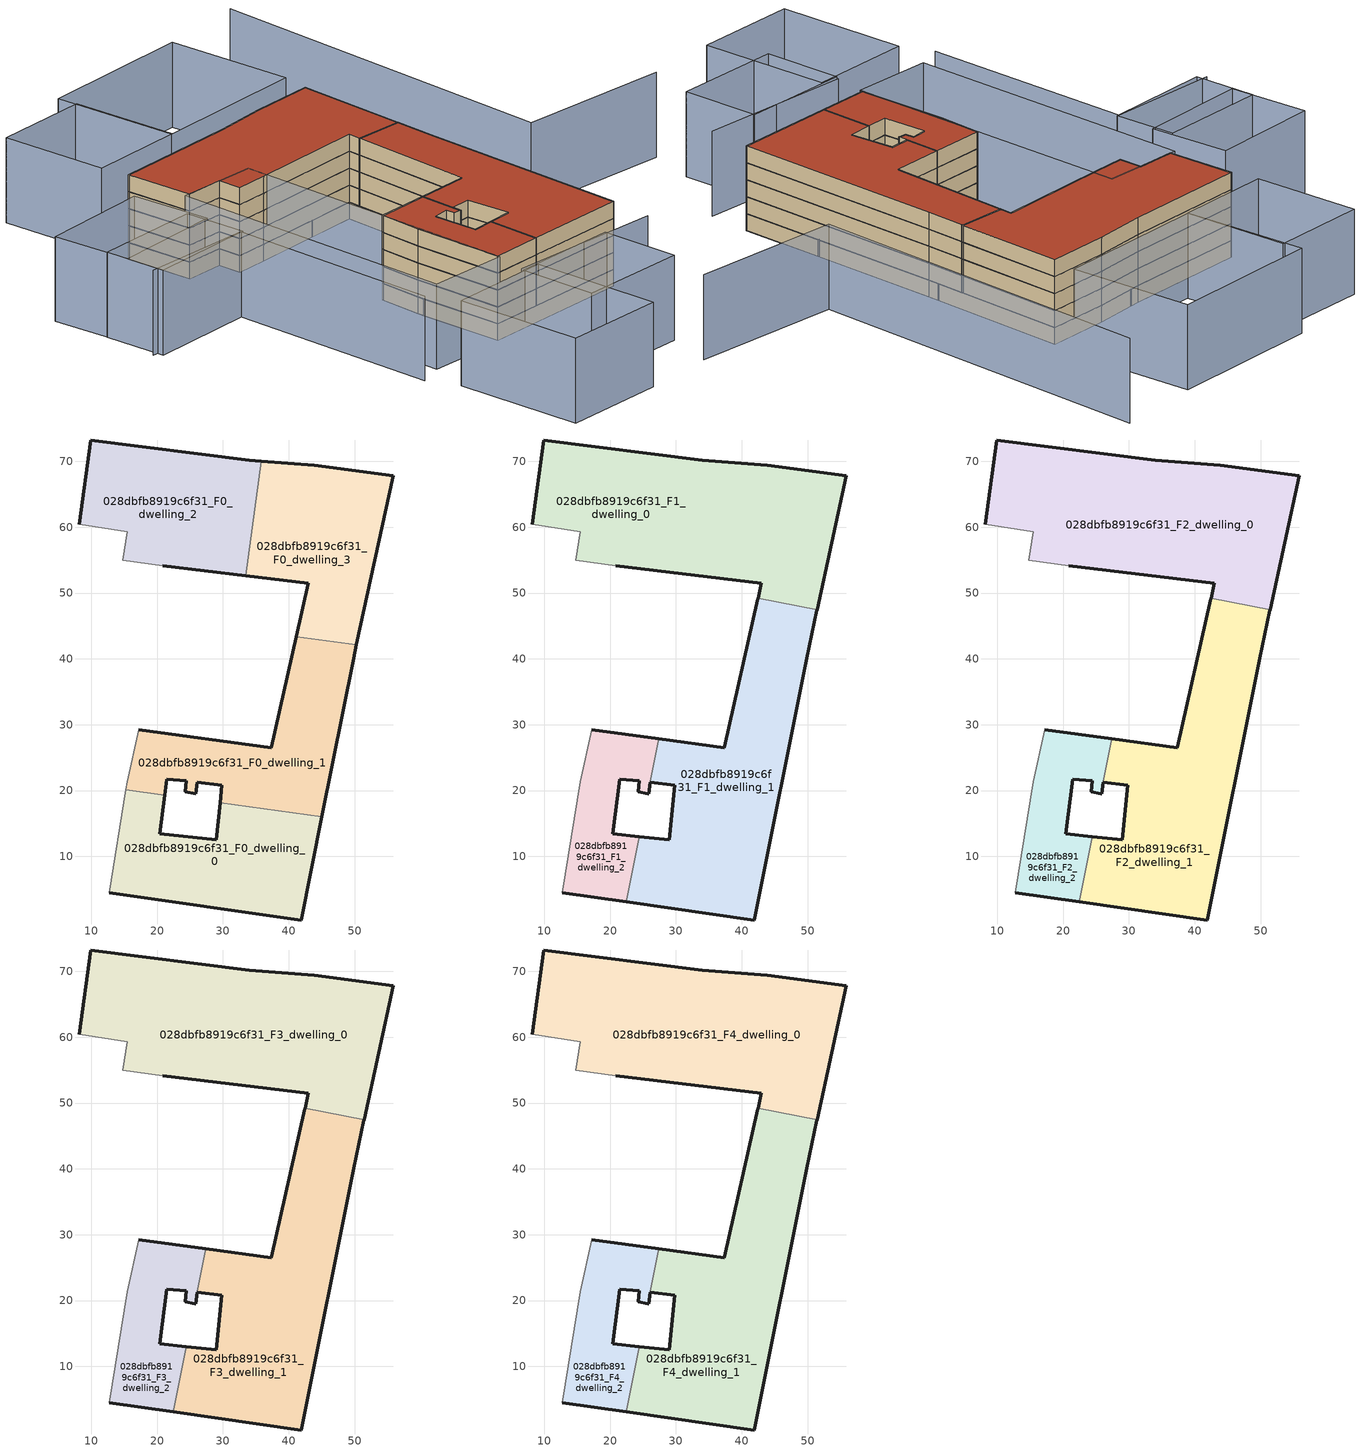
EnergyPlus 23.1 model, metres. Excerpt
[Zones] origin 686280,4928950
028dbfb8919c6f31_F0_dwelling_0
 floor ground (EU_floor_Construction): 41.93,0.33 45.06,16.02 29.58,18.13 29,12.53 20.38,13.42 21.18,19.28 15.24,20.09 12.75,4.47 z0
 wall outside (EU_wall_Construction): 21.18,19.28 20.38,13.42 29,12.53 29.58,18.13 / 45.06,16.02 41.93,0.33 12.75,4.47 z0:3
 wall adiabatic (EU_wall_Construction): 12.75,4.47 15.24,20.09 z0:3
 wall to 028dbfb8919c6f31_F0_dwelling_1 (EU_wall_Construction): 15.24,20.09 21.18,19.28 / 29.58,18.13 45.06,16.02 z0:3
028dbfb8919c6f31_F0_dwelling_1
 floor ground (EU_floor_Construction): 45.06,16.02 49.86,40.07 50.3,42.12 41.15,43.36 37.33,26.5 17.22,29.23 15.44,21.31 15.24,20.09 21.18,19.28 21.51,21.74 24.45,21.47 24.28,19.84 25.85,19.48 26.13,21.25 29.86,20.78 29.58,18.13 z0
 wall outside (EU_wall_Construction): 29.58,18.13 29.86,20.78 26.13,21.25 25.85,19.48 24.28,19.84 24.45,21.47 21.51,21.74 21.18,19.28 / 17.22,29.23 37.33,26.5 41.15,43.36 / 50.3,42.12 49.86,40.07 45.06,16.02 z0:3
 wall adiabatic (EU_wall_Construction): 15.24,20.09 15.44,21.31 17.22,29.23 z0:3
 wall to 028dbfb8919c6f31_F0_dwelling_3 (EU_wall_Construction): 41.15,43.36 50.3,42.12 z0:3
028dbfb8919c6f31_F0_dwelling_2
 floor ground (EU_floor_Construction): 33.44,52.64 35.82,70.01 34.02,70.14 9.94,73.25 8.19,60.43 15.46,59.33 14.8,54.96 20.87,54.14 z0
 wall outside (EU_wall_Construction): 33.44,52.64 20.87,54.14 / 8.19,60.43 9.94,73.25 34.02,70.14 35.82,70.01 z0:3
 wall adiabatic (EU_wall_Construction): 20.87,54.14 14.8,54.96 15.46,59.33 8.19,60.43 z0:3
 wall to 028dbfb8919c6f31_F0_dwelling_3 (EU_wall_Construction): 35.82,70.01 33.44,52.64 z0:3
028dbfb8919c6f31_F0_dwelling_3
 floor ground (EU_floor_Construction): 50.3,42.12 55.88,67.85 43.92,69.42 35.82,70.01 33.44,52.64 42.99,51.49 41.15,43.36 z0
 wall outside (EU_wall_Construction): 41.15,43.36 42.99,51.49 33.44,52.64 / 35.82,70.01 43.92,69.42 55.88,67.85 50.3,42.12 z0:3
 roof outside (EU_roof_Construction): 51.46,47.46 42.48,49.24 42.48,49.25 z3
028dbfb8919c6f31_F1_dwelling_0
 floor to 028dbfb8919c6f31_F0_dwelling_2 (EU_floor_Construction): 33.44,52.64 35.82,70.01 34.02,70.14 9.94,73.25 8.19,60.43 15.46,59.33 14.8,54.96 20.87,54.14 z3
 floor to 028dbfb8919c6f31_F0_dwelling_3 (EU_floor_Construction): 51.46,47.46 55.88,67.85 43.92,69.42 35.82,70.01 33.44,52.64 42.99,51.49 42.48,49.25 z3
 wall outside (EU_wall_Construction): 8.19,60.43 9.94,73.25 34.02,70.14 43.92,69.42 55.88,67.85 51.46,47.46 / 42.48,49.25 42.99,51.49 20.87,54.14 z3:6
 wall adiabatic (EU_wall_Construction): 20.87,54.14 14.8,54.96 15.46,59.33 8.19,60.43 z3:6
 wall to 028dbfb8919c6f31_F1_dwelling_1 (EU_wall_Construction): 51.46,47.46 42.48,49.25 z3:6
028dbfb8919c6f31_F1_dwelling_1
 floor to 028dbfb8919c6f31_F0_dwelling_0 (EU_floor_Construction): 41.93,0.33 45.06,16.02 29.58,18.13 29,12.53 24.43,13.01 22.46,3.1 z3
 floor to 028dbfb8919c6f31_F0_dwelling_1 (EU_floor_Construction): 45.06,16.02 49.86,40.07 50.3,42.12 41.15,43.36 37.33,26.5 27.39,27.85 25.73,19.51 25.85,19.48 26.13,21.25 29.86,20.78 29.58,18.13 z3
 floor to 028dbfb8919c6f31_F0_dwelling_3 (EU_floor_Construction): 50.3,42.12 51.44,47.36 51.45,47.41 51.46,47.46 42.48,49.24 42.46,49.15 41.15,43.36 z3
 wall outside (EU_wall_Construction): 51.46,47.46 51.45,47.41 51.44,47.36 49.86,40.07 41.93,0.33 22.45,3.1 / 24.43,13.01 29,12.53 29.86,20.78 26.13,21.25 25.85,19.48 25.73,19.51 / 27.39,27.85 37.33,26.5 42.46,49.15 42.48,49.25 z3:6
 wall to 028dbfb8919c6f31_F1_dwelling_2 (EU_wall_Construction): 22.46,3.1 24.43,13.01 / 25.73,19.51 27.39,27.85 z3:6
028dbfb8919c6f31_F1_dwelling_2
 floor to 028dbfb8919c6f31_F0_dwelling_0 (EU_floor_Construction): 22.46,3.1 24.43,13.01 20.38,13.42 21.18,19.28 15.24,20.09 12.75,4.47 z3
 floor to 028dbfb8919c6f31_F0_dwelling_1 (EU_floor_Construction): 25.73,19.51 27.39,27.85 17.22,29.23 15.44,21.31 15.24,20.09 21.18,19.28 21.51,21.74 24.45,21.47 24.28,19.84 z3
 wall outside (EU_wall_Construction): 17.22,29.23 27.39,27.85 / 25.73,19.51 24.28,19.84 24.45,21.47 21.51,21.74 20.38,13.42 24.43,13.01 / 22.45,3.1 12.75,4.47 z3:6
 wall adiabatic (EU_wall_Construction): 12.75,4.47 15.44,21.31 17.22,29.23 z3:6
028dbfb8919c6f31_F2_dwelling_0
 floor to 028dbfb8919c6f31_F1_dwelling_0 (EU_floor_Construction): 51.46,47.46 55.88,67.85 43.92,69.42 34.02,70.14 9.94,73.25 8.19,60.43 15.46,59.33 14.8,54.96 20.87,54.14 42.99,51.49 42.48,49.25 z6
 wall outside (EU_wall_Construction): 8.19,60.43 9.94,73.25 34.02,70.14 43.92,69.42 55.88,67.85 51.46,47.46 / 42.48,49.25 42.99,51.49 20.87,54.14 z6:9
 wall adiabatic (EU_wall_Construction): 20.87,54.14 14.8,54.96 15.46,59.33 8.19,60.43 z6:9
 wall to 028dbfb8919c6f31_F2_dwelling_1 (EU_wall_Construction): 51.46,47.46 42.48,49.25 z6:9
028dbfb8919c6f31_F2_dwelling_1
 floor to 028dbfb8919c6f31_F1_dwelling_1 (EU_floor_Construction): 41.93,0.33 49.86,40.07 51.44,47.36 51.45,47.41 51.46,47.46 42.48,49.25 42.46,49.15 37.33,26.5 27.39,27.85 25.73,19.51 25.85,19.48 26.13,21.25 29.86,20.78 29,12.53 24.43,13.01 22.45,3.1 z6
 wall outside (EU_wall_Construction): 51.46,47.46 51.45,47.41 51.44,47.36 49.86,40.07 41.93,0.33 22.45,3.1 / 24.43,13.01 29,12.53 29.86,20.78 26.13,21.25 25.85,19.48 25.73,19.51 / 27.39,27.85 37.33,26.5 42.46,49.15 42.48,49.25 z6:9
 wall to 028dbfb8919c6f31_F2_dwelling_2 (EU_wall_Construction): 22.46,3.1 24.43,13.01 / 25.73,19.51 27.39,27.85 z6:9
028dbfb8919c6f31_F2_dwelling_2
 floor to 028dbfb8919c6f31_F1_dwelling_2 (EU_floor_Construction): 22.45,3.1 24.43,13.01 20.38,13.42 21.51,21.74 24.45,21.47 24.28,19.84 25.73,19.51 27.39,27.85 17.22,29.23 15.44,21.31 12.75,4.47 z6
 wall outside (EU_wall_Construction): 17.22,29.23 27.39,27.85 / 25.73,19.51 24.28,19.84 24.45,21.47 21.51,21.74 20.38,13.42 24.43,13.01 / 22.45,3.1 12.75,4.47 z6:9
 wall adiabatic (EU_wall_Construction): 12.75,4.47 15.44,21.31 17.22,29.23 z6:9
028dbfb8919c6f31_F3_dwelling_0
 floor to 028dbfb8919c6f31_F2_dwelling_0 (EU_floor_Construction): 51.46,47.46 55.88,67.85 43.92,69.42 34.02,70.14 9.94,73.25 8.19,60.43 15.46,59.33 14.8,54.96 20.87,54.14 42.99,51.49 42.48,49.25 z9
 wall outside (EU_wall_Construction): 8.19,60.43 9.94,73.25 34.02,70.14 43.92,69.42 55.88,67.85 51.46,47.46 / 42.48,49.25 42.99,51.49 20.87,54.14 z9:12
 wall adiabatic (EU_wall_Construction): 20.87,54.14 14.8,54.96 15.46,59.33 8.19,60.43 z9:12
 wall to 028dbfb8919c6f31_F3_dwelling_1 (EU_wall_Construction): 51.46,47.46 42.48,49.25 z9:12
028dbfb8919c6f31_F3_dwelling_1
 floor to 028dbfb8919c6f31_F2_dwelling_1 (EU_floor_Construction): 41.93,0.33 49.86,40.07 51.44,47.36 51.45,47.41 51.46,47.46 42.48,49.25 42.46,49.15 37.33,26.5 27.39,27.85 25.73,19.51 25.85,19.48 26.13,21.25 29.86,20.78 29,12.53 24.43,13.01 22.45,3.1 z9
 wall outside (EU_wall_Construction): 51.46,47.46 51.45,47.41 51.44,47.36 49.86,40.07 41.93,0.33 22.45,3.1 / 24.43,13.01 29,12.53 29.86,20.78 26.13,21.25 25.85,19.48 25.73,19.51 / 27.39,27.85 37.33,26.5 42.46,49.15 42.48,49.25 z9:12
 wall to 028dbfb8919c6f31_F3_dwelling_2 (EU_wall_Construction): 22.46,3.1 24.43,13.01 / 25.73,19.51 27.39,27.85 z9:12
028dbfb8919c6f31_F3_dwelling_2
 floor to 028dbfb8919c6f31_F2_dwelling_2 (EU_floor_Construction): 22.45,3.1 24.43,13.01 20.38,13.42 21.51,21.74 24.45,21.47 24.28,19.84 25.73,19.51 27.39,27.85 17.22,29.23 15.44,21.31 12.75,4.47 z9
 wall outside (EU_wall_Construction): 17.22,29.23 27.39,27.85 / 25.73,19.51 24.28,19.84 24.45,21.47 21.51,21.74 20.38,13.42 24.43,13.01 / 22.45,3.1 12.75,4.47 z9:12
 wall adiabatic (EU_wall_Construction): 12.75,4.47 15.44,21.31 17.22,29.23 z9:12
028dbfb8919c6f31_F4_dwelling_0
 floor to 028dbfb8919c6f31_F3_dwelling_0 (EU_floor_Construction): 51.46,47.46 55.88,67.85 43.92,69.42 34.02,70.14 9.94,73.25 8.19,60.43 15.46,59.33 14.8,54.96 20.87,54.14 42.99,51.49 42.48,49.25 z12
 wall outside (EU_wall_Construction): 8.19,60.43 9.94,73.25 34.02,70.14 43.92,69.42 55.88,67.85 51.46,47.46 / 42.48,49.25 42.99,51.49 20.87,54.14 z12:15
 wall adiabatic (EU_wall_Construction): 20.87,54.14 14.8,54.96 15.46,59.33 8.19,60.43 z12:15
 wall to 028dbfb8919c6f31_F4_dwelling_1 (EU_wall_Construction): 51.46,47.46 42.48,49.25 z12:15
 roof outside (EU_roof_Construction): 55.88,67.85 51.46,47.46 42.48,49.25 42.99,51.49 20.87,54.14 14.8,54.96 15.46,59.33 8.19,60.43 9.94,73.25 34.02,70.14 43.92,69.42 z15
028dbfb8919c6f31_F4_dwelling_1
 floor to 028dbfb8919c6f31_F3_dwelling_1 (EU_floor_Construction): 41.93,0.33 49.86,40.07 51.44,47.36 51.45,47.41 51.46,47.46 42.48,49.25 42.46,49.15 37.33,26.5 27.39,27.85 25.73,19.51 25.85,19.48 26.13,21.25 29.86,20.78 29,12.53 24.43,13.01 22.45,3.1 z12
 wall outside (EU_wall_Construction): 51.46,47.46 51.45,47.41 51.44,47.36 49.86,40.07 41.93,0.33 22.45,3.1 / 24.43,13.01 29,12.53 29.86,20.78 26.13,21.25 25.85,19.48 25.73,19.51 / 27.39,27.85 37.33,26.5 42.46,49.15 42.48,49.25 z12:15
 wall to 028dbfb8919c6f31_F4_dwelling_2 (EU_wall_Construction): 22.46,3.1 24.43,13.01 / 25.73,19.51 27.39,27.85 z12:15
 roof outside (EU_roof_Construction): 51.46,47.46 51.45,47.41 51.44,47.36 49.86,40.07 41.93,0.33 22.45,3.1 24.43,13.01 29,12.53 29.86,20.78 26.13,21.25 25.85,19.48 25.73,19.51 27.39,27.85 37.33,26.5 42.46,49.15 42.48,49.25 z15
028dbfb8919c6f31_F4_dwelling_2
 floor to 028dbfb8919c6f31_F3_dwelling_2 (EU_floor_Construction): 22.45,3.1 24.43,13.01 20.38,13.42 21.51,21.74 24.45,21.47 24.28,19.84 25.73,19.51 27.39,27.85 17.22,29.23 15.44,21.31 12.75,4.47 z12
 wall outside (EU_wall_Construction): 17.22,29.23 27.39,27.85 / 25.73,19.51 24.28,19.84 24.45,21.47 21.51,21.74 20.38,13.42 24.43,13.01 / 22.45,3.1 12.75,4.47 z12:15
 wall adiabatic (EU_wall_Construction): 12.75,4.47 15.44,21.31 17.22,29.23 z12:15
 roof outside (EU_roof_Construction): 27.39,27.85 25.73,19.51 24.28,19.84 24.45,21.47 21.51,21.74 20.38,13.42 24.43,13.01 22.45,3.1 12.75,4.47 15.44,21.31 17.22,29.23 z15
shading: 91.08,22.56 62.53,28.81 / 62.53,28.81 77.09,95.26 / 10.38,-1.55 39.75,-7.47 / -21.7,48.94 -0.65,45.24 / -0.65,45.24 -7.57,5.86 / -9.56,-24.23 -6.1,-0.19 / -6.1,-0.19 13.26,-2.97 / 13.26,-2.97 9.81,-27.02 / 9.81,-27.02 -9.56,-24.23 / 28.03,-19.75 7.66,-16.64 / 7.66,-16.64 9.87,-2.18 / 9.87,-2.18 30.24,-5.29 / 30.24,-5.29 28.03,-19.75 / 22.43,58.08 12.67,4.03 / 12.67,4.03 -2.41,6.76 / -2.41,6.76 7.35,60.8 / 7.35,60.8 22.43,58.08 / -19.27,59.22 1.17,56.59 / 1.17,56.59 -0.31,45.07 / -0.31,45.07 -20.75,47.69 / -20.75,47.69 -19.27,59.22 / -18.13,69.92 2.85,67.71 / 2.85,67.71 1.29,52.89 / 1.29,52.89 -19.69,55.09 / -19.69,55.09 -18.13,69.92 / 57.56,72.62 27.94,76.1 / 27.94,76.1 30.68,99.43 / 30.68,99.43 60.29,95.96 / 60.29,95.96 57.56,72.62 / 28.09,76.08 9.95,78.38 / 9.95,78.38 12.46,98.17 / 12.46,98.17 30.6,95.87 / 30.6,95.87 28.09,76.08 z0:15
[Building]
EU S2 Campaign: North Axis=0; Terrain=City; Solar Distribution=FullExterior
[Site:Location]
Bologna: Latitude=44.5; Longitude=11.25; Time Zone=1; Elevation=37
[SizingPeriod:WeatherFileDays]
AnnualSizingPeriod: Begin Month=1; Begin Day of Month=1; End Month=12; End Day of Month=31; Day of Week for Start Day=Monday; Use Weather File Daylight Saving Period=No; Use Weather File Rain and Snow Indicators=No
[MATERIAL]
EU_InternalMass_Material: Roughness=MediumRough; Thickness=0.1; Conductivity=1; Density=1800; Specific Heat=900; Thermal Absorptance=0.9; Solar Absorptance=0.7; Visible Absorptance=0.7
[MATERIAL:NOMASS] Roughness=MediumRough; Thermal Absorptance=0.9; Solar Absorptance=0.7; Visible Absorptance=0.7
Name | Thermal Resistance
EU_wall_NoMass | 0.905828
EU_roof_NoMass | 0.37593
EU_floor_NoMass | 0.67114
[CONSTRUCTION]
EU_wall_Construction: EU_wall_NoMass
EU_roof_Construction: EU_roof_NoMass
EU_floor_Construction: EU_floor_NoMass
EU_InternalMass_Construction: EU_InternalMass_Material
[ZONE] Type=1; Multiplier=1; Ceiling Height=autocalculate; Floor Area=autocalculate; Part of Total Floor Area=Yes
Name | Volume
028dbfb8919c6f31_F0_dwelling_0 | 1271.27
028dbfb8919c6f31_F1_dwelling_0 | 2384.12
028dbfb8919c6f31_F2_dwelling_0; 028dbfb8919c6f31_F3_dwelling_0; 028dbfb8919c6f31_F4_dwelling_0 | 2384.14
028dbfb8919c6f31_F0_dwelling_1 | 1271.22
028dbfb8919c6f31_F1_dwelling_1 | 2031.42
028dbfb8919c6f31_F2_dwelling_1; 028dbfb8919c6f31_F3_dwelling_1; 028dbfb8919c6f31_F4_dwelling_1 | 2031.6
028dbfb8919c6f31_F0_dwelling_2; 028dbfb8919c6f31_F0_dwelling_3 | 1271.26
028dbfb8919c6f31_F1_dwelling_2 | 669.295
028dbfb8919c6f31_F2_dwelling_2; 028dbfb8919c6f31_F3_dwelling_2; 028dbfb8919c6f31_F4_dwelling_2 | 669.311
[INTERNALMASS] Construction=EU_InternalMass_Construction
Name | Zone or ZoneList | Surface Area
028dbfb8919c6f31_F0_dwelling_0_EU_InternalMass | 028dbfb8919c6f31_F0_dwelling_0 | 423.756
028dbfb8919c6f31_F0_dwelling_1_EU_InternalMass | 028dbfb8919c6f31_F0_dwelling_1 | 423.739
028dbfb8919c6f31_F0_dwelling_2_EU_InternalMass | 028dbfb8919c6f31_F0_dwelling_2 | 423.751
028dbfb8919c6f31_F0_dwelling_3_EU_InternalMass | 028dbfb8919c6f31_F0_dwelling_3 | 423.751
028dbfb8919c6f31_F1_dwelling_0_EU_InternalMass | 028dbfb8919c6f31_F1_dwelling_0 | 794.714
028dbfb8919c6f31_F1_dwelling_1_EU_InternalMass | 028dbfb8919c6f31_F1_dwelling_1 | 677.207
028dbfb8919c6f31_F1_dwelling_2_EU_InternalMass | 028dbfb8919c6f31_F1_dwelling_2 | 223.103
028dbfb8919c6f31_F2_dwelling_0_EU_InternalMass | 028dbfb8919c6f31_F2_dwelling_0 | 794.714
028dbfb8919c6f31_F2_dwelling_1_EU_InternalMass | 028dbfb8919c6f31_F2_dwelling_1 | 677.207
028dbfb8919c6f31_F2_dwelling_2_EU_InternalMass | 028dbfb8919c6f31_F2_dwelling_2 | 223.103
028dbfb8919c6f31_F3_dwelling_0_EU_InternalMass | 028dbfb8919c6f31_F3_dwelling_0 | 794.714
028dbfb8919c6f31_F3_dwelling_1_EU_InternalMass | 028dbfb8919c6f31_F3_dwelling_1 | 677.207
028dbfb8919c6f31_F3_dwelling_2_EU_InternalMass | 028dbfb8919c6f31_F3_dwelling_2 | 223.103
028dbfb8919c6f31_F4_dwelling_0_EU_InternalMass | 028dbfb8919c6f31_F4_dwelling_0 | 794.714
028dbfb8919c6f31_F4_dwelling_1_EU_InternalMass | 028dbfb8919c6f31_F4_dwelling_1 | 677.207
028dbfb8919c6f31_F4_dwelling_2_EU_InternalMass | 028dbfb8919c6f31_F4_dwelling_2 | 223.103
[OTHEREQUIPMENT] Fuel Type=Electricity; Design Level Calculation Method=Watts/Area; Power per Zone Floor Area=1; Fraction Latent=0; Fraction Radiant=0; Fraction Lost=0; Carbon Dioxide Generation Rate=0; EndUse Subcategory=EU_Step8_InternalGains
Name | Zone or ZoneList or Space or SpaceList | Schedule
EU_Step8_InternalGain_028dbfb8919c6f31_F0_dwelling_0_f000 | 028dbfb8919c6f31_F0_dwelling_0 | EU_Step8_GainSchedule_028dbfb8919c6f31_F0_dwelling_0_f000
EU_Step8_InternalGain_028dbfb8919c6f31_F0_dwelling_1_f000 | 028dbfb8919c6f31_F0_dwelling_1 | EU_Step8_GainSchedule_028dbfb8919c6f31_F0_dwelling_1_f000
EU_Step8_InternalGain_028dbfb8919c6f31_F0_dwelling_2_f000 | 028dbfb8919c6f31_F0_dwelling_2 | EU_Step8_GainSchedule_028dbfb8919c6f31_F0_dwelling_2_f000
EU_Step8_InternalGain_028dbfb8919c6f31_F0_dwelling_3_f000 | 028dbfb8919c6f31_F0_dwelling_3 | EU_Step8_GainSchedule_028dbfb8919c6f31_F0_dwelling_3_f000
EU_Step8_InternalGain_028dbfb8919c6f31_F1_dwelling_0_f000 | 028dbfb8919c6f31_F1_dwelling_0 | EU_Step8_GainSchedule_028dbfb8919c6f31_F1_dwelling_0_f000
EU_Step8_InternalGain_028dbfb8919c6f31_F1_dwelling_1_f000 | 028dbfb8919c6f31_F1_dwelling_1 | EU_Step8_GainSchedule_028dbfb8919c6f31_F1_dwelling_1_f000
EU_Step8_InternalGain_028dbfb8919c6f31_F1_dwelling_2_f000 | 028dbfb8919c6f31_F1_dwelling_2 | EU_Step8_GainSchedule_028dbfb8919c6f31_F1_dwelling_2_f000
EU_Step8_InternalGain_028dbfb8919c6f31_F2_dwelling_0_f000 | 028dbfb8919c6f31_F2_dwelling_0 | EU_Step8_GainSchedule_028dbfb8919c6f31_F2_dwelling_0_f000
EU_Step8_InternalGain_028dbfb8919c6f31_F2_dwelling_1_f000 | 028dbfb8919c6f31_F2_dwelling_1 | EU_Step8_GainSchedule_028dbfb8919c6f31_F2_dwelling_1_f000
EU_Step8_InternalGain_028dbfb8919c6f31_F2_dwelling_2_f000 | 028dbfb8919c6f31_F2_dwelling_2 | EU_Step8_GainSchedule_028dbfb8919c6f31_F2_dwelling_2_f000
EU_Step8_InternalGain_028dbfb8919c6f31_F3_dwelling_0_f000 | 028dbfb8919c6f31_F3_dwelling_0 | EU_Step8_GainSchedule_028dbfb8919c6f31_F3_dwelling_0_f000
EU_Step8_InternalGain_028dbfb8919c6f31_F3_dwelling_1_f000 | 028dbfb8919c6f31_F3_dwelling_1 | EU_Step8_GainSchedule_028dbfb8919c6f31_F3_dwelling_1_f000
EU_Step8_InternalGain_028dbfb8919c6f31_F3_dwelling_2_f000 | 028dbfb8919c6f31_F3_dwelling_2 | EU_Step8_GainSchedule_028dbfb8919c6f31_F3_dwelling_2_f000
EU_Step8_InternalGain_028dbfb8919c6f31_F4_dwelling_0_f000 | 028dbfb8919c6f31_F4_dwelling_0 | EU_Step8_GainSchedule_028dbfb8919c6f31_F4_dwelling_0_f000
EU_Step8_InternalGain_028dbfb8919c6f31_F4_dwelling_1_f000 | 028dbfb8919c6f31_F4_dwelling_1 | EU_Step8_GainSchedule_028dbfb8919c6f31_F4_dwelling_1_f000
EU_Step8_InternalGain_028dbfb8919c6f31_F4_dwelling_2_f000 | 028dbfb8919c6f31_F4_dwelling_2 | EU_Step8_GainSchedule_028dbfb8919c6f31_F4_dwelling_2_f000
[ZONEVENTILATION:DESIGNFLOWRATE] Schedule=EU_AlwaysOn; Design Flow Rate Calculation Method=AirChanges/Hour; Air Changes per Hour=0.73129; Ventilation Type=Natural; Fan Pressure Rise=0; Fan Total Efficiency=1; Constant Term Coefficient=1; Temperature Term Coefficient=0; Velocity Term Coefficient=0; Velocity Squared Term Coefficient=0; Minimum Indoor Temperature=-100; Maximum Indoor Temperature=100; Delta Temperature=-100; Minimum Outdoor Temperature=-100; Maximum Outdoor Temperature=100; Maximum Wind Speed=40
Name | Zone or ZoneList or Space or SpaceList
EU_ConstantAir_028dbfb8919c6f31_F0_dwelling_0 | 028dbfb8919c6f31_F0_dwelling_0
EU_ConstantAir_028dbfb8919c6f31_F0_dwelling_1 | 028dbfb8919c6f31_F0_dwelling_1
EU_ConstantAir_028dbfb8919c6f31_F0_dwelling_2 | 028dbfb8919c6f31_F0_dwelling_2
EU_ConstantAir_028dbfb8919c6f31_F0_dwelling_3 | 028dbfb8919c6f31_F0_dwelling_3
EU_ConstantAir_028dbfb8919c6f31_F1_dwelling_0 | 028dbfb8919c6f31_F1_dwelling_0
EU_ConstantAir_028dbfb8919c6f31_F1_dwelling_1 | 028dbfb8919c6f31_F1_dwelling_1
EU_ConstantAir_028dbfb8919c6f31_F1_dwelling_2 | 028dbfb8919c6f31_F1_dwelling_2
EU_ConstantAir_028dbfb8919c6f31_F2_dwelling_0 | 028dbfb8919c6f31_F2_dwelling_0
EU_ConstantAir_028dbfb8919c6f31_F2_dwelling_1 | 028dbfb8919c6f31_F2_dwelling_1
EU_ConstantAir_028dbfb8919c6f31_F2_dwelling_2 | 028dbfb8919c6f31_F2_dwelling_2
EU_ConstantAir_028dbfb8919c6f31_F3_dwelling_0 | 028dbfb8919c6f31_F3_dwelling_0
EU_ConstantAir_028dbfb8919c6f31_F3_dwelling_1 | 028dbfb8919c6f31_F3_dwelling_1
EU_ConstantAir_028dbfb8919c6f31_F3_dwelling_2 | 028dbfb8919c6f31_F3_dwelling_2
EU_ConstantAir_028dbfb8919c6f31_F4_dwelling_0 | 028dbfb8919c6f31_F4_dwelling_0
EU_ConstantAir_028dbfb8919c6f31_F4_dwelling_1 | 028dbfb8919c6f31_F4_dwelling_1
EU_ConstantAir_028dbfb8919c6f31_F4_dwelling_2 | 028dbfb8919c6f31_F4_dwelling_2
[HVACTEMPLATE:THERMOSTAT] Constant Heating Setpoint=20; Constant Cooling Setpoint=50
EU_HeatOnly_028dbfb8919c6f31_F0_dwelling_0; EU_HeatOnly_028dbfb8919c6f31_F0_dwelling_1; EU_HeatOnly_028dbfb8919c6f31_F0_dwelling_2; EU_HeatOnly_028dbfb8919c6f31_F0_dwelling_3; EU_HeatOnly_028dbfb8919c6f31_F1_dwelling_0; EU_HeatOnly_028dbfb8919c6f31_F1_dwelling_1; EU_HeatOnly_028dbfb8919c6f31_F1_dwelling_2; EU_HeatOnly_028dbfb8919c6f31_F2_dwelling_0; EU_HeatOnly_028dbfb8919c6f31_F2_dwelling_1; EU_HeatOnly_028dbfb8919c6f31_F2_dwelling_2; EU_HeatOnly_028dbfb8919c6f31_F3_dwelling_0; EU_HeatOnly_028dbfb8919c6f31_F3_dwelling_1; EU_HeatOnly_028dbfb8919c6f31_F3_dwelling_2; EU_HeatOnly_028dbfb8919c6f31_F4_dwelling_0; EU_HeatOnly_028dbfb8919c6f31_F4_dwelling_1; EU_HeatOnly_028dbfb8919c6f31_F4_dwelling_2
[HVACTEMPLATE:ZONE:IDEALLOADSAIRSYSTEM] System Availability Schedule=EU_AlwaysOn; Maximum Heating Supply Air Temperature=50; Minimum Cooling Supply Air Temperature=13; Maximum Heating Supply Air Humidity Ratio=0.0156; Minimum Cooling Supply Air Humidity Ratio=0.0077; Heating Limit=NoLimit; Cooling Limit=NoLimit; Heating Availability Schedule=EU_AlwaysOn; Cooling Availability Schedule=EU_CoolingOff; Dehumidification Control Type=ConstantSensibleHeatRatio; Cooling Sensible Heat Ratio=0.7; Dehumidification Setpoint=60; Humidification Control Type=None; Humidification Setpoint=30; Outdoor Air Method=None; Outdoor Air Flow Rate per Person=0.00944; Outdoor Air Flow Rate per Zone Floor Area=0; Outdoor Air Flow Rate per Zone=0; Demand Controlled Ventilation Type=None; Outdoor Air Economizer Type=NoEconomizer; Heat Recovery Type=None; Sensible Heat Recovery Effectiveness=0.7; Latent Heat Recovery Effectiveness=0.65
Name | Template Thermostat
028dbfb8919c6f31_F0_dwelling_0 | EU_HeatOnly_028dbfb8919c6f31_F0_dwelling_0
028dbfb8919c6f31_F0_dwelling_1 | EU_HeatOnly_028dbfb8919c6f31_F0_dwelling_1
028dbfb8919c6f31_F0_dwelling_2 | EU_HeatOnly_028dbfb8919c6f31_F0_dwelling_2
028dbfb8919c6f31_F0_dwelling_3 | EU_HeatOnly_028dbfb8919c6f31_F0_dwelling_3
028dbfb8919c6f31_F1_dwelling_0 | EU_HeatOnly_028dbfb8919c6f31_F1_dwelling_0
028dbfb8919c6f31_F1_dwelling_1 | EU_HeatOnly_028dbfb8919c6f31_F1_dwelling_1
028dbfb8919c6f31_F1_dwelling_2 | EU_HeatOnly_028dbfb8919c6f31_F1_dwelling_2
028dbfb8919c6f31_F2_dwelling_0 | EU_HeatOnly_028dbfb8919c6f31_F2_dwelling_0
028dbfb8919c6f31_F2_dwelling_1 | EU_HeatOnly_028dbfb8919c6f31_F2_dwelling_1
028dbfb8919c6f31_F2_dwelling_2 | EU_HeatOnly_028dbfb8919c6f31_F2_dwelling_2
028dbfb8919c6f31_F3_dwelling_0 | EU_HeatOnly_028dbfb8919c6f31_F3_dwelling_0
028dbfb8919c6f31_F3_dwelling_1 | EU_HeatOnly_028dbfb8919c6f31_F3_dwelling_1
028dbfb8919c6f31_F3_dwelling_2 | EU_HeatOnly_028dbfb8919c6f31_F3_dwelling_2
028dbfb8919c6f31_F4_dwelling_0 | EU_HeatOnly_028dbfb8919c6f31_F4_dwelling_0
028dbfb8919c6f31_F4_dwelling_1 | EU_HeatOnly_028dbfb8919c6f31_F4_dwelling_1
028dbfb8919c6f31_F4_dwelling_2 | EU_HeatOnly_028dbfb8919c6f31_F4_dwelling_2
[SIZING:ZONE] Zone Cooling Design Supply Air Temperature Input Method=SupplyAirTemperature; Zone Cooling Design Supply Air Temperature=13; Zone Heating Design Supply Air Temperature Input Method=SupplyAirTemperature; Zone Heating Design Supply Air Temperature=50; Zone Cooling Design Supply Air Humidity Ratio=0.008; Zone Heating Design Supply Air Humidity Ratio=0.008; Cooling Design Air Flow Method=DesignDay; Cooling Design Air Flow Rate=0; Cooling Minimum Air Flow per Zone Floor Area=0.000762; Cooling Minimum Air Flow=0; Cooling Minimum Air Flow Fraction=0.2; Heating Design Air Flow Method=DesignDay; Heating Design Air Flow Rate=0; Heating Maximum Air Flow per Zone Floor Area=0.002032; Heating Maximum Air Flow=0.141576; Heating Maximum Air Flow Fraction=0.3; Account for Dedicated Outdoor Air System=No; Dedicated Outdoor Air System Control Strategy=NeutralSupplyAir; Dedicated Outdoor Air Low Setpoint Temperature for Design=autosize; Dedicated Outdoor Air High Setpoint Temperature for Design=autosize; Zone Load Sizing Method=Sensible Load Only No Latent Load; Zone Latent Cooling Design Supply Air Humidity Ratio Input Method=HumidityRatioDifference; Zone Cooling Design Supply Air Humidity Ratio Difference=0.005; Zone Latent Heating Design Supply Air Humidity Ratio Input Method=HumidityRatioDifference; Zone Humidification Design Supply Air Humidity Ratio Difference=0.005
028dbfb8919c6f31_F0_dwelling_0; 028dbfb8919c6f31_F0_dwelling_1; 028dbfb8919c6f31_F0_dwelling_2; 028dbfb8919c6f31_F0_dwelling_3; 028dbfb8919c6f31_F1_dwelling_0; 028dbfb8919c6f31_F1_dwelling_1; 028dbfb8919c6f31_F1_dwelling_2; 028dbfb8919c6f31_F2_dwelling_0; 028dbfb8919c6f31_F2_dwelling_1; 028dbfb8919c6f31_F2_dwelling_2; 028dbfb8919c6f31_F3_dwelling_0; 028dbfb8919c6f31_F3_dwelling_1; 028dbfb8919c6f31_F3_dwelling_2; 028dbfb8919c6f31_F4_dwelling_0; 028dbfb8919c6f31_F4_dwelling_1; 028dbfb8919c6f31_F4_dwelling_2
[SCHEDULE:CONSTANT]
Name | Hourly Value
EU_AlwaysOn | 1
EU_CoolingOff | 0
[SCHEDULE:FILE] Column Number=1; Rows to Skip at Top=0; Number of Hours of Data=8760; Column Separator=Comma; Interpolate to Timestep=No; Minutes per Item=60; Adjust Schedule for Daylight Savings=Yes
Name | File
EU_Step8_GainSchedule_028dbfb8919c6f31_F0_dwelling_0_f000 | ../../schedules/028dbfb8919c6f31/028dbfb8919c6f31_F0_dwelling_0_f000_gain.csv
EU_Step8_GainSchedule_028dbfb8919c6f31_F0_dwelling_1_f000 | ../../schedules/028dbfb8919c6f31/028dbfb8919c6f31_F0_dwelling_1_f000_gain.csv
EU_Step8_GainSchedule_028dbfb8919c6f31_F0_dwelling_2_f000 | ../../schedules/028dbfb8919c6f31/028dbfb8919c6f31_F0_dwelling_2_f000_gain.csv
EU_Step8_GainSchedule_028dbfb8919c6f31_F0_dwelling_3_f000 | ../../schedules/028dbfb8919c6f31/028dbfb8919c6f31_F0_dwelling_3_f000_gain.csv
EU_Step8_GainSchedule_028dbfb8919c6f31_F1_dwelling_0_f000 | ../../schedules/028dbfb8919c6f31/028dbfb8919c6f31_F1_dwelling_0_f000_gain.csv
EU_Step8_GainSchedule_028dbfb8919c6f31_F1_dwelling_1_f000 | ../../schedules/028dbfb8919c6f31/028dbfb8919c6f31_F1_dwelling_1_f000_gain.csv
EU_Step8_GainSchedule_028dbfb8919c6f31_F1_dwelling_2_f000 | ../../schedules/028dbfb8919c6f31/028dbfb8919c6f31_F1_dwelling_2_f000_gain.csv
EU_Step8_GainSchedule_028dbfb8919c6f31_F2_dwelling_0_f000 | ../../schedules/028dbfb8919c6f31/028dbfb8919c6f31_F2_dwelling_0_f000_gain.csv
EU_Step8_GainSchedule_028dbfb8919c6f31_F2_dwelling_1_f000 | ../../schedules/028dbfb8919c6f31/028dbfb8919c6f31_F2_dwelling_1_f000_gain.csv
EU_Step8_GainSchedule_028dbfb8919c6f31_F2_dwelling_2_f000 | ../../schedules/028dbfb8919c6f31/028dbfb8919c6f31_F2_dwelling_2_f000_gain.csv
EU_Step8_GainSchedule_028dbfb8919c6f31_F3_dwelling_0_f000 | ../../schedules/028dbfb8919c6f31/028dbfb8919c6f31_F3_dwelling_0_f000_gain.csv
EU_Step8_GainSchedule_028dbfb8919c6f31_F3_dwelling_1_f000 | ../../schedules/028dbfb8919c6f31/028dbfb8919c6f31_F3_dwelling_1_f000_gain.csv
EU_Step8_GainSchedule_028dbfb8919c6f31_F3_dwelling_2_f000 | ../../schedules/028dbfb8919c6f31/028dbfb8919c6f31_F3_dwelling_2_f000_gain.csv
EU_Step8_GainSchedule_028dbfb8919c6f31_F4_dwelling_0_f000 | ../../schedules/028dbfb8919c6f31/028dbfb8919c6f31_F4_dwelling_0_f000_gain.csv
EU_Step8_GainSchedule_028dbfb8919c6f31_F4_dwelling_1_f000 | ../../schedules/028dbfb8919c6f31/028dbfb8919c6f31_F4_dwelling_1_f000_gain.csv
EU_Step8_GainSchedule_028dbfb8919c6f31_F4_dwelling_2_f000 | ../../schedules/028dbfb8919c6f31/028dbfb8919c6f31_F4_dwelling_2_f000_gain.csv
